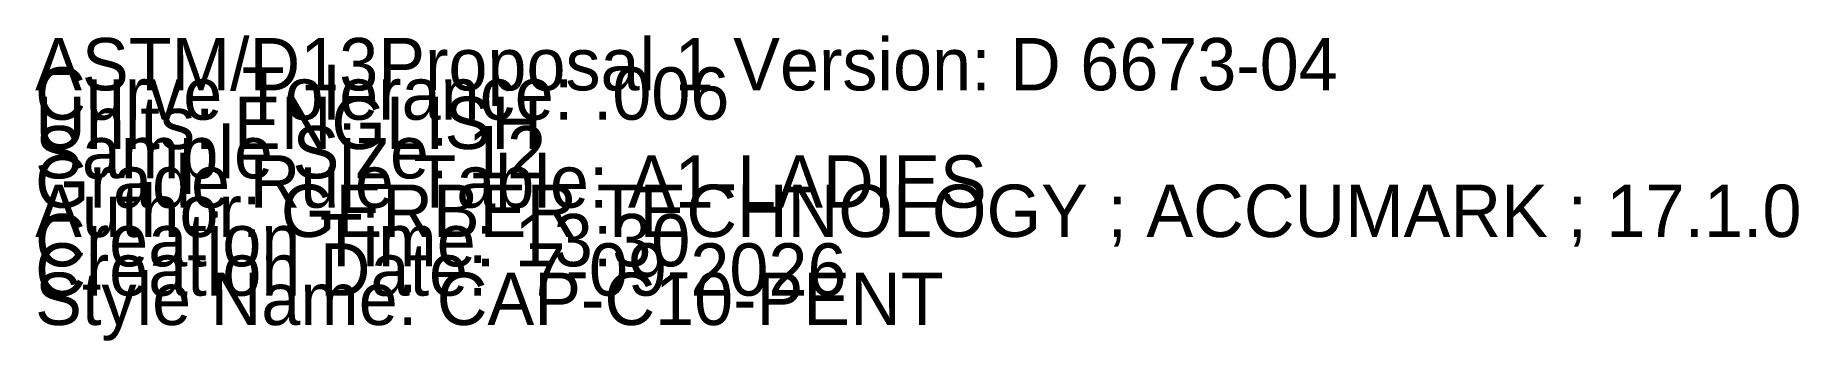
# Model space of a CAD drawing. Extents: x 0 to 77.1, y -0.1 to 56.1.
# Drawn here: x 0 to 8.4, y -0.08 to 1.38 of the extents above; entities outside this region: 1.
import ezdxf

# ---------------------------------------------------------------- set-up
doc = ezdxf.new("R2010")
doc.units = 0

# ---------------------------------------------------------------- blocks, each defined once
blk = doc.blocks.new('CAP-C10-PENT_12')
at = {"layer": '1'}
for points in [[(65.3071, 52.9958), (71.2017, 56.0751)], [(71.2017, 56.0751), (77.0964, 52.9958)], [(65.3071, 45.0776), (65.3071, 52.9958)], [(77.0964, 52.9958), (77.0964, 45.0776)], [(77.0964, 45.0776), (65.3071, 45.0776)]]:
    blk.add_lwpolyline(points, dxfattribs=at)
at = {"layer": '2'}
for p in [(71.2017, 56.0751), (71.2017, 56.0751), (65.3071, 52.9958), (65.3071, 52.9958), (77.0964, 52.9958), (77.0964, 52.9958), (68.2544, 49.0367), (74.1491, 49.0367), (65.3071, 45.0776), (65.3071, 45.0776), (77.0964, 45.0776), (77.0964, 45.0776)]:
    blk.add_point(p, dxfattribs=at)
at = {"layer": '5'}
blk.add_line((68.2544, 49.0367), (74.1491, 49.0367), dxfattribs=at)
at = {"layer": '7'}
blk.add_line((68.2544, 49.0367), (74.1491, 49.0367), dxfattribs=at)
at = {"layer": '84'}
for points in [[(65.3071, 52.9958), (71.2017, 56.0751)], [(71.2017, 56.0751), (77.0964, 52.9958)], [(65.3071, 45.0776), (65.3071, 52.9958)], [(77.0964, 52.9958), (77.0964, 45.0776)], [(77.0964, 45.0776), (65.3071, 45.0776)]]:
    blk.add_lwpolyline(points, dxfattribs=at)
at = {"layer": '1'}
for s, p in [('SIZE: 12', (71.2017, 51.1363)), ('CATEGORY: CAP-C10-PENT', (71.2017, 50.9963)), ('ANNOTATION: RECTANGLE', (71.2017, 50.8563)), ('Quantity: 1,0', (71.2017, 50.7163)), ('Piece Name: CAP-C10-PENT', (71.2017, 50.5763))]:
    blk.add_text(s, height=0.25, dxfattribs=at).set_placement(p)

msp = doc.modelspace()

# ---------------------------------------------------------------- block references
at = {"layer": '1'}
msp.add_blockref('CAP-C10-PENT_12', (0, 0), dxfattribs=at)

# ---------------------------------------------------------------- texts
for s, p in [('ASTM/D13Proposal 1 Version: D 6673-04', (0, 1.12)), ('Curve Tolerance: .006', (0, 0.98)), ('Units: ENGLISH', (0, 0.84)), ('Sample Size: 12', (0, 0.7)), ('Grade Rule Table: A1-LADIES', (0, 0.56)), ('Author: GERBER TECHNOLOGY ; ACCUMARK ; 17.1.0', (0, 0.42)), ('Creation Time: 13:30', (0, 0.28)), ('Creation Date:  7-09-2026', (0, 0.14)), ('Style Name: CAP-C10-PENT', (0, 0))]:
    msp.add_text(s, height=0.25, dxfattribs=at).set_placement(p)

doc.saveas('drawing.dxf')
